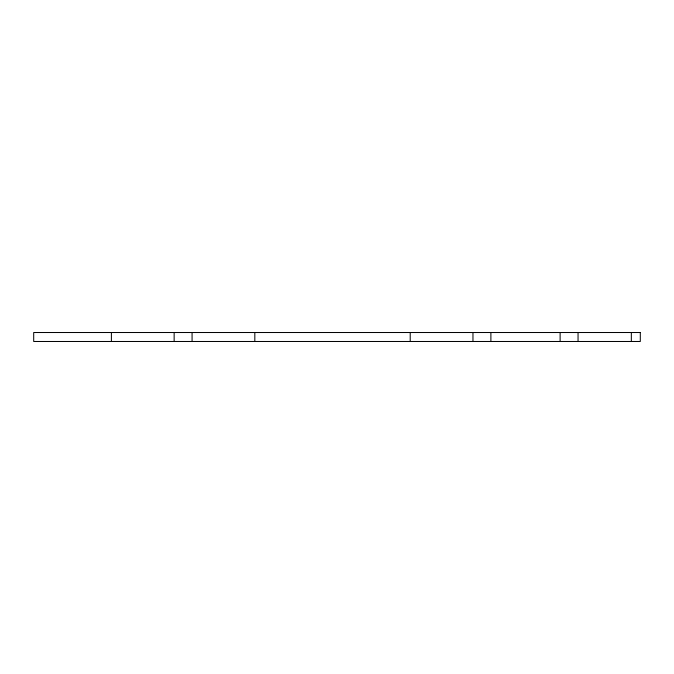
<?xml version="1.0" encoding="UTF-8"?>
<svg xmlns="http://www.w3.org/2000/svg" width="674" height="674" viewBox="0 0 674 674"><rect width="100%" height="100%" fill="white"/><g stroke="black" fill="none" stroke-linecap="round" stroke-linejoin="round"><path stroke-width="1.01" d="M631.336 332.518L631.336 341.482M578.048 332.518L578.048 341.482M560.119 332.518L560.119 341.482M490.891 332.518L490.891 341.482M472.963 332.518L472.963 341.482M410.213 332.518L410.213 341.482M254.823 332.518L254.823 341.482M192.073 332.518L192.073 341.482M174.145 332.518L174.145 341.482M111.395 332.518L111.395 341.482M640.3 332.518L33.7 332.518L33.7 341.482L640.3 341.482L640.3 332.518"/></g></svg>
